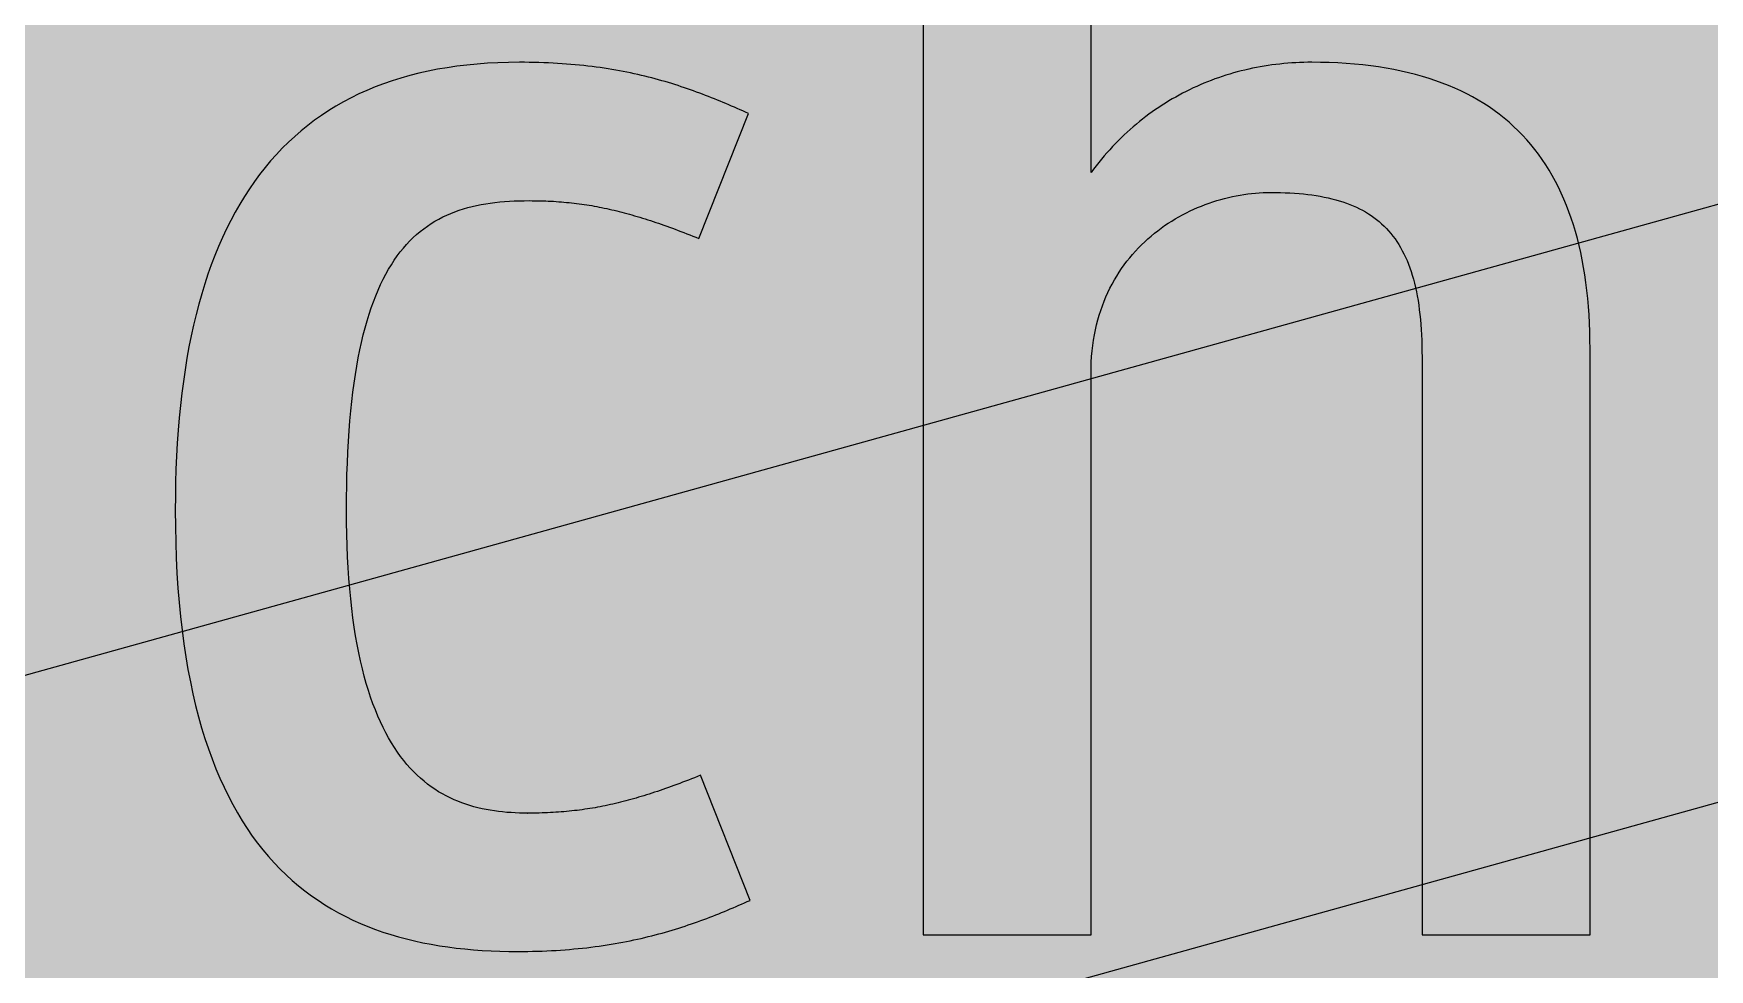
# Model space of a CAD drawing. Header units: millimetres. Extents: x 0 to 370, y 0 to 124.
# Drawn here: x 97.2 to 169, y 37.4 to 77.5 of the extents above; entities that cross this region are included whole.
import ezdxf

# ---------------------------------------------------------------- set-up
doc = ezdxf.new("R2010")
doc.units = ezdxf.units.MM

msp = doc.modelspace()

# ---------------------------------------------------------------- hatches: boundary and pattern name
for color, points in [(40, [(14.1633, 0.0536), (13.9878, 0.0533), (13.8125, 0.0559), (13.6373, 0.061), (13.462, 0.0686), (13.2893, 0.0787), (13.114, 0.0914), (12.9413, 0.1041), (12.7686, 0.1219), (12.5959, 0.1397), (12.4231, 0.16), (12.2504, 0.1829), (12.0777, 0.2057), (11.9075, 0.2337), (11.7373, 0.2616), (11.5672, 0.2921), (11.397, 0.3251), (11.2268, 0.3607), (11.0592, 0.3988), (10.8915, 0.4369), (10.7239, 0.4775), (10.5562, 0.5207), (10.3886, 0.5664), (10.2235, 0.6121), (10.0584, 0.6629), (9.8933, 0.7137), (9.7307, 0.7671), (9.5682, 0.8204), (9.4056, 0.8788), (9.2431, 0.9373), (9.083, 0.9982), (8.923, 1.0617), (8.763, 1.1252), (8.6055, 1.1938), (8.4455, 1.2624), (8.2906, 1.331), (8.1331, 1.4046), (7.9781, 1.4783), (7.8232, 1.5545), (7.6708, 1.6332), (7.5184, 1.7145), (7.366, 1.7958), (7.2161, 1.8796), (7.0663, 1.966), (6.919, 2.0523), (6.7716, 2.1438), (6.6243, 2.2352), (6.4795, 2.3266), (6.3348, 2.4232), (6.19, 2.5197), (6.0477, 2.6187), (5.908, 2.7178), (5.7683, 2.8194), (5.6286, 2.9235), (5.4915, 3.0302), (5.3543, 3.1369), (5.2197, 3.2461), (5.0851, 3.3579), (4.953, 3.4722), (4.8209, 3.5865), (4.6914, 3.7033), (4.5644, 3.8202), (4.4348, 3.9395), (4.3104, 4.0615), (4.1859, 4.1859), (4.0615, 4.3104), (3.9395, 4.4348), (3.8202, 4.5618), (3.7033, 4.6914), (3.5865, 4.8209), (3.4722, 4.953), (3.3579, 5.0851), (3.2487, 5.2197), (3.1369, 5.3543), (3.0302, 5.4915), (2.9235, 5.6286), (2.8194, 5.7683), (2.7178, 5.908), (2.6187, 6.0477), (2.5197, 6.19), (2.4232, 6.3348), (2.3266, 6.477), (2.2352, 6.6243), (2.1438, 6.7691), (2.0523, 6.919), (1.966, 7.0663), (1.8796, 7.2161), (1.7958, 7.366), (1.7145, 7.5184), (1.6332, 7.6708), (1.5545, 7.8232), (1.4783, 7.9781), (1.4046, 8.1331), (1.331, 8.2906), (1.2598, 8.4455), (1.1913, 8.603), (1.1252, 8.763), (1.0592, 8.923), (0.9982, 9.083), (0.9373, 9.2431), (0.8763, 9.4056), (0.8204, 9.5682), (0.7645, 9.7307), (0.7112, 9.8933), (0.6604, 10.0584), (0.6121, 10.2235), (0.5639, 10.3911), (0.5207, 10.5562), (0.4775, 10.7239), (0.4343, 10.8915), (0.3962, 11.0592), (0.3607, 11.2268), (0.3251, 11.397), (0.2921, 11.5672), (0.2616, 11.7373), (0.2311, 11.9075), (0.2057, 12.0802), (0.1803, 12.2504), (0.1575, 12.4231), (0.1372, 12.5959), (0.1194, 12.7686), (0.1041, 12.9413), (0.0889, 13.1166), (0.0787, 13.2893), (0.0686, 13.4645), (0.061, 13.6373), (0.0559, 13.8125), (0.0508, 13.9878), (0.0508, 14.163), (0.0522, 109.4147), (0.0508, 109.5883), (0.0559, 109.7636), (0.061, 109.9388), (0.0686, 110.1141), (0.0787, 110.2868), (0.0889, 110.4621), (0.1041, 110.6348), (0.1194, 110.8075), (0.1372, 110.9802), (0.1575, 111.1529), (0.1803, 111.3257), (0.2057, 111.4958), (0.2311, 111.6686), (0.2616, 111.8387), (0.2921, 112.0089), (0.3251, 112.1791), (0.3607, 112.3467), (0.3962, 112.5169), (0.4343, 112.6846), (0.4775, 112.8522), (0.5207, 113.0198), (0.5639, 113.1849), (0.6121, 113.3526), (0.6604, 113.5177), (0.7112, 113.6802), (0.7645, 113.8453), (0.8204, 114.0079), (0.8763, 114.1705), (0.9373, 114.333), (0.9982, 114.493), (1.0592, 114.6531), (1.1252, 114.8131), (1.1913, 114.9706), (1.2598, 115.128), (1.331, 115.2855), (1.4046, 115.443), (1.4783, 115.5979), (1.5545, 115.7503), (1.6332, 115.9053), (1.7145, 116.0577), (1.7958, 116.2101), (1.8796, 116.3599), (1.966, 116.5098), (2.0523, 116.6571), (2.1438, 116.8044), (2.2352, 116.9518), (2.3266, 117.0965), (2.4232, 117.2413), (2.5197, 117.3836), (2.6187, 117.5258), (2.7178, 117.668), (2.8194, 117.8077), (2.9235, 117.9474), (3.0302, 118.0846), (3.1369, 118.2192), (3.2487, 118.3564), (3.3579, 118.4885), (3.4722, 118.6231), (3.5865, 118.7526), (3.7033, 118.8822), (3.8202, 119.0117), (3.9395, 119.1387), (4.0615, 119.2657), (4.1859, 119.3902), (4.3104, 119.5146), (4.4348, 119.634), (4.5644, 119.7559), (4.6914, 119.8728), (4.8209, 119.9896), (4.953, 120.1039), (5.0851, 120.2157), (5.2197, 120.3274), (5.3543, 120.4366), (5.4915, 120.5459), (5.6286, 120.65), (5.7683, 120.7541), (5.908, 120.8583), (6.0477, 120.9573), (6.19, 121.0564), (6.3348, 121.1529), (6.4795, 121.2494), (6.6243, 121.3409), (6.7716, 121.4323), (6.919, 121.5212), (7.0663, 121.6101), (7.2161, 121.6965), (7.366, 121.7803), (7.5184, 121.8616), (7.6708, 121.9429), (7.8232, 122.0191), (7.9781, 122.0978), (8.1331, 122.1715), (8.2906, 122.2451), (8.4455, 122.3137), (8.6055, 122.3823), (8.763, 122.4509), (8.923, 122.5144), (9.083, 122.5779), (9.2431, 122.6388), (9.4056, 122.6972), (9.5682, 122.7557), (9.7307, 122.809), (9.8933, 122.8623), (10.0584, 122.9157), (10.2235, 122.9639), (10.3886, 123.0097), (10.5562, 123.0554), (10.7239, 123.0986), (10.8915, 123.1392), (11.0592, 123.1798), (11.2268, 123.2154), (11.397, 123.251), (11.5672, 123.284), (11.7373, 123.3145), (11.9075, 123.3424), (12.0777, 123.3703), (12.2504, 123.3932), (12.4231, 123.4161), (12.5959, 123.4364), (12.7686, 123.4567), (12.9413, 123.4719), (13.114, 123.4846), (13.2893, 123.4973), (13.462, 123.5075), (13.6373, 123.5151), (13.8125, 123.5202), (13.9878, 123.5227), (14.163, 123.5253), (356.3578, 123.5258), (356.5322, 123.5227), (356.7074, 123.5202), (356.8827, 123.5151), (357.0554, 123.5075), (357.2307, 123.4973), (357.4034, 123.4846), (357.5787, 123.4719), (357.7514, 123.4567), (357.9241, 123.4364), (358.0968, 123.4161), (358.2695, 123.3932), (358.4397, 123.3703), (358.6124, 123.3424), (358.7826, 123.3145), (358.9528, 123.284), (359.123, 123.251), (359.2932, 123.2154), (359.4608, 123.1798), (359.6284, 123.1392), (359.7961, 123.0986), (359.9637, 123.0554), (360.1288, 123.0097), (360.2965, 122.9639), (360.4616, 122.9157), (360.6267, 122.8623), (360.7892, 122.809), (360.9518, 122.7557), (361.1143, 122.6972), (361.2769, 122.6388), (361.4369, 122.5779), (361.5969, 122.5144), (361.757, 122.4509), (361.917, 122.3823), (362.0745, 122.3137), (362.2294, 122.2451), (362.3869, 122.1715), (362.5418, 122.0978), (362.6968, 122.0191), (362.8492, 121.9429), (363.0016, 121.8616), (363.154, 121.7803), (363.3038, 121.6965), (363.4537, 121.6101), (363.601, 121.5212), (363.7509, 121.4323), (363.8956, 121.3409), (364.043, 121.2494), (364.1852, 121.1529), (364.33, 121.0564), (364.4722, 120.9573), (364.6119, 120.8583), (364.7516, 120.7541), (364.8913, 120.65), (365.0285, 120.5459), (365.1656, 120.4366), (365.3003, 120.3274), (365.4349, 120.2157), (365.567, 120.1039), (365.699, 119.9896), (365.8286, 119.8728), (365.9581, 119.7559), (366.0851, 119.634), (366.2096, 119.5146), (366.334, 119.3902), (366.4585, 119.2657), (366.5804, 119.1387), (366.6998, 119.0117), (366.8166, 118.8822), (366.9335, 118.7526), (367.0478, 118.6231), (367.1621, 118.4885), (367.2738, 118.3564), (367.3831, 118.2192), (367.4897, 118.0846), (367.5964, 117.9474), (367.7006, 117.8077), (367.8022, 117.668), (367.9012, 117.5258), (368.0003, 117.3836), (368.0968, 117.2413), (368.1933, 117.0965), (368.2848, 116.9518), (368.3762, 116.8044), (368.4676, 116.6571), (368.554, 116.5098), (368.6404, 116.3599), (368.7242, 116.2101), (368.8055, 116.0577), (368.8867, 115.9053), (368.9655, 115.7503), (369.0417, 115.5979), (369.1153, 115.443), (369.189, 115.2855), (369.2576, 115.128), (369.3262, 114.9706), (369.3947, 114.8131), (369.4582, 114.6531), (369.5217, 114.493), (369.5827, 114.333), (369.6411, 114.1705), (369.6995, 114.0079), (369.7529, 113.8453), (369.8062, 113.6802), (369.857, 113.5177), (369.9078, 113.3526), (369.9535, 113.1849), (369.9993, 113.0198), (370.0424, 112.8522), (370.0831, 112.6846), (370.1212, 112.5169), (370.1593, 112.3467), (370.1948, 112.1791), (370.2279, 112.0089), (370.2583, 111.8387), (370.2863, 111.6686), (370.3142, 111.4958), (370.3371, 111.3257), (370.3599, 111.1529), (370.3803, 110.9802), (370.398, 110.8075), (370.4158, 110.6348), (370.4285, 110.4621), (370.4412, 110.2868), (370.4514, 110.1141), (370.459, 109.9388), (370.4641, 109.7636), (370.4666, 109.5883), (370.4666, 109.413), (370.4689, 14.1647), (370.4666, 13.9878), (370.4641, 13.8125), (370.459, 13.6373), (370.4514, 13.4645), (370.4412, 13.2893), (370.4285, 13.1166), (370.4158, 12.9413), (370.398, 12.7686), (370.3803, 12.5959), (370.3599, 12.4231), (370.3371, 12.2504), (370.3142, 12.0802), (370.2863, 11.9075), (370.2583, 11.7373), (370.2279, 11.5672), (370.1948, 11.397), (370.1593, 11.2268), (370.1212, 11.0592), (370.0831, 10.8915), (370.0424, 10.7239), (369.9993, 10.5562), (369.9535, 10.3911), (369.9078, 10.2235), (369.857, 10.0584), (369.8062, 9.8933), (369.7529, 9.7307), (369.6995, 9.5682), (369.6411, 9.4056), (369.5827, 9.2431), (369.5217, 9.083), (369.4582, 8.923), (369.3947, 8.763), (369.3262, 8.603), (369.2576, 8.4455), (369.189, 8.2906), (369.1153, 8.1331), (369.0417, 7.9781), (368.9655, 7.8232), (368.8867, 7.6708), (368.8055, 7.5184), (368.7242, 7.366), (368.6404, 7.2161), (368.554, 7.0663), (368.4676, 6.919), (368.3762, 6.7691), (368.2848, 6.6243), (368.1933, 6.477), (368.0968, 6.3348), (368.0003, 6.19), (367.9012, 6.0477), (367.8022, 5.908), (367.7006, 5.7683), (367.5964, 5.6286), (367.4897, 5.4915), (367.3831, 5.3543), (367.2738, 5.2197), (367.1621, 5.0851), (367.0478, 4.953), (366.9335, 4.8209), (366.8166, 4.6914), (366.6998, 4.5618), (366.5804, 4.4348), (366.4585, 4.3104), (366.334, 4.1859), (366.2096, 4.0615), (366.0851, 3.9395), (365.9581, 3.8202), (365.8286, 3.7033), (365.699, 3.5865), (365.567, 3.4722), (365.4349, 3.3579), (365.3003, 3.2461), (365.1656, 3.1369), (365.0285, 3.0302), (364.8913, 2.9235), (364.7516, 2.8194), (364.6119, 2.7178), (364.4722, 2.6187), (364.33, 2.5197), (364.1852, 2.4232), (364.043, 2.3266), (363.8956, 2.2352), (363.7509, 2.1438), (363.601, 2.0523), (363.4537, 1.966), (363.3038, 1.8796), (363.154, 1.7958), (363.0016, 1.7145), (362.8492, 1.6332), (362.6968, 1.5545), (362.5418, 1.4783), (362.3869, 1.4046), (362.2294, 1.331), (362.0745, 1.2624), (361.917, 1.1938), (361.757, 1.1252), (361.5969, 1.0617), (361.4369, 0.9982), (361.2769, 0.9373), (361.1143, 0.8788), (360.9518, 0.8204), (360.7892, 0.7671), (360.6267, 0.7137), (360.4616, 0.6629), (360.2965, 0.6121), (360.1288, 0.5664), (359.9637, 0.5207), (359.7961, 0.4775), (359.6284, 0.4369), (359.4608, 0.3988), (359.2932, 0.3607), (359.123, 0.3251), (358.9528, 0.2921), (358.7826, 0.2616), (358.6124, 0.2337), (358.4397, 0.2057), (358.2695, 0.1829), (358.0968, 0.16), (357.9241, 0.1397), (357.7514, 0.1219), (357.5787, 0.1041), (357.4034, 0.0914), (357.2307, 0.0787), (357.0554, 0.0686), (356.8827, 0.061), (356.7074, 0.0559), (356.5322, 0.0533), (356.3569, 0.0533)]), (22, [(8.8717, 25.5086), (329.3251, 114.7064), (356.3578, 114.7064), (356.4941, 114.7039), (356.6287, 114.6988), (356.7633, 114.6886), (356.8979, 114.6785), (357.03, 114.6632), (357.1621, 114.6429), (357.2942, 114.6226), (357.4237, 114.5972), (357.5507, 114.5692), (357.6803, 114.5388), (357.8047, 114.5032), (357.9292, 114.4676), (358.0536, 114.427), (358.1756, 114.3838), (358.2975, 114.3381), (358.4169, 114.2898), (358.5337, 114.2365), (358.6505, 114.1832), (358.7648, 114.1247), (358.8791, 114.0663), (358.9909, 114.0028), (359.1001, 113.9393), (359.2093, 113.8707), (359.316, 113.8022), (359.4202, 113.7285), (359.5218, 113.6523), (359.6234, 113.5761), (359.7224, 113.4974), (359.8189, 113.4135), (359.9155, 113.3297), (360.0069, 113.2434), (360.0983, 113.1545), (360.1872, 113.063), (360.2736, 112.9716), (360.3574, 112.8751), (360.4412, 112.7785), (360.52, 112.6795), (360.5962, 112.5779), (360.6724, 112.4763), (360.7435, 112.3721), (360.8146, 112.2655), (360.8832, 112.1562), (360.9467, 112.047), (361.0102, 111.9353), (361.0686, 111.821), (361.127, 111.7067), (361.1804, 111.5898), (361.2312, 111.473), (361.282, 111.3536), (361.3277, 111.2317), (361.3709, 111.1098), (361.4115, 110.9878), (361.4471, 110.8608), (361.4826, 110.7364), (361.5131, 110.6094), (361.5411, 110.4798), (361.5665, 110.3503), (361.5868, 110.2182), (361.6046, 110.0861), (361.6198, 109.9541), (361.6325, 109.8194), (361.6401, 109.6848), (361.6452, 109.5502), (361.6477, 109.413), (361.6494, 98.0705), (41.1977, 8.8731), (14.1633, 8.8731), (14.0259, 8.8748), (13.8887, 8.8798), (13.7541, 8.8875), (13.622, 8.9002), (13.4874, 8.9154), (13.3553, 8.9332), (13.2258, 8.9535), (13.0962, 8.9789), (12.9667, 9.0068), (12.8397, 9.0373), (12.7127, 9.0729), (12.5882, 9.1084), (12.4663, 9.1491), (12.3419, 9.1923), (12.2225, 9.238), (12.1031, 9.2888), (11.9837, 9.3396), (11.8694, 9.3929), (11.7526, 9.4513), (11.6408, 9.5098), (11.5291, 9.5733), (11.4198, 9.6368), (11.3106, 9.7053), (11.2039, 9.7765), (11.0998, 9.8476), (10.9957, 9.9238), (10.8966, 10), (10.7975, 10.0787), (10.6985, 10.1625), (10.6045, 10.2464), (10.5105, 10.3327), (10.4216, 10.4216), (10.3327, 10.5131), (10.2464, 10.6045), (10.16, 10.701), (10.0787, 10.7975), (10, 10.8966), (9.9212, 10.9982), (9.8476, 11.0998), (9.7739, 11.2039), (9.7053, 11.3106), (9.6368, 11.4198), (9.5707, 11.5291), (9.5098, 11.6408), (9.4488, 11.7551), (9.3929, 11.8694), (9.337, 11.9863), (9.2862, 12.1031), (9.238, 12.2225), (9.1923, 12.3444), (9.1491, 12.4663), (9.1084, 12.5908), (9.0703, 12.7152), (9.0373, 12.8397), (9.0068, 12.9692), (8.9789, 13.0962), (8.9535, 13.2258), (8.9306, 13.3579), (8.9129, 13.4899), (8.8976, 13.622), (8.8849, 13.7566), (8.8773, 13.8913), (8.8722, 14.0259), (8.8697, 14.163)]), (59, [(142.5042, 38.8592), (142.5042, 62.9169), (142.5067, 63.1647), (142.5143, 63.4086), (142.5296, 63.6499), (142.5524, 63.8861), (142.5804, 64.1198), (142.6134, 64.3458), (142.6515, 64.5693), (142.6947, 64.7878), (142.7429, 65.0037), (142.7988, 65.2145), (142.8572, 65.4202), (142.9233, 65.6234), (142.9918, 65.8216), (143.0655, 66.0146), (143.1442, 66.2051), (143.2281, 66.3905), (143.317, 66.5734), (143.4084, 66.7487), (143.5049, 66.9239), (143.604, 67.0916), (143.7081, 67.2567), (143.8173, 67.4192), (143.9291, 67.5742), (144.0434, 67.7291), (144.1628, 67.8764), (144.2847, 68.0212), (144.4092, 68.1634), (144.5362, 68.3006), (144.6682, 68.4327), (144.8029, 68.5622), (144.94, 68.6867), (145.0772, 68.8086), (145.2194, 68.9254), (145.3642, 69.0372), (145.5115, 69.1464), (145.6588, 69.2531), (145.8087, 69.3547), (145.9611, 69.4512), (146.116, 69.5452), (146.271, 69.6341), (146.4285, 69.7205), (146.5885, 69.8043), (146.7485, 69.883), (146.9085, 69.9567), (147.0711, 70.0278), (147.2336, 70.0938), (147.3987, 70.1573), (147.5638, 70.2183), (147.7289, 70.2742), (147.894, 70.3275), (148.0591, 70.3758), (148.2268, 70.419), (148.3919, 70.4621), (148.5595, 70.4977), (148.7246, 70.5333), (148.8897, 70.5637), (149.0574, 70.5891), (149.2225, 70.612), (149.385, 70.6323), (149.5501, 70.6476), (149.7127, 70.6603), (149.8727, 70.6704), (150.0353, 70.6755), (150.1927, 70.6755), (150.4061, 70.6755), (150.6169, 70.6704), (150.8201, 70.6653), (151.0233, 70.6552), (151.2189, 70.6425), (151.4145, 70.6298), (151.6024, 70.612), (151.7904, 70.5917), (151.9707, 70.5663), (152.1511, 70.5409), (152.3238, 70.5104), (152.4965, 70.4799), (152.6642, 70.4444), (152.8267, 70.4063), (152.9867, 70.3631), (153.1417, 70.3174), (153.2941, 70.2691), (153.4439, 70.2183), (153.5887, 70.165), (153.731, 70.1065), (153.8707, 70.0456), (154.0053, 69.9795), (154.1348, 69.911), (154.2618, 69.8398), (154.3863, 69.7636), (154.5082, 69.6849), (154.625, 69.6036), (154.7393, 69.5173), (154.8486, 69.4258), (154.9552, 69.3318), (155.0594, 69.2353), (155.1584, 69.1337), (155.255, 69.027), (155.3489, 68.9178), (155.4378, 68.8061), (155.5267, 68.6892), (155.608, 68.5673), (155.6893, 68.4428), (155.7655, 68.3133), (155.8392, 68.1787), (155.9103, 68.0415), (155.9789, 67.8993), (156.0424, 67.752), (156.1033, 67.6021), (156.1592, 67.4472), (156.2151, 67.2871), (156.2659, 67.1246), (156.3141, 66.9569), (156.3599, 66.7842), (156.403, 66.6064), (156.4411, 66.4235), (156.4792, 66.2381), (156.5123, 66.0451), (156.5427, 65.8495), (156.5681, 65.6488), (156.5935, 65.4431), (156.6139, 65.2323), (156.6342, 65.0189), (156.6494, 64.7979), (156.6621, 64.5719), (156.6723, 64.3433), (156.6799, 64.1071), (156.6824, 63.8658), (156.685, 63.6219), (156.6855, 38.8592), (163.8819, 38.8592), (163.8819, 63.9752), (163.8783, 64.3484), (163.8706, 64.7167), (163.8554, 65.0799), (163.8376, 65.438), (163.8122, 65.7885), (163.7817, 66.1365), (163.7462, 66.4769), (163.703, 66.8096), (163.6573, 67.1398), (163.6039, 67.4649), (163.5455, 67.7824), (163.482, 68.0949), (163.4109, 68.3997), (163.3372, 68.7019), (163.256, 68.9966), (163.1696, 69.2861), (163.0756, 69.5681), (162.9766, 69.8475), (162.8724, 70.1192), (162.7632, 70.3859), (162.6489, 70.645), (162.527, 70.9016), (162.4, 71.1505), (162.2654, 71.3943), (162.1282, 71.6305), (161.9809, 71.8617), (161.831, 72.0877), (161.6735, 72.3087), (161.511, 72.5221), (161.3433, 72.7304), (161.1681, 72.9336), (160.9877, 73.1291), (160.8023, 73.3196), (160.6093, 73.5051), (160.4112, 73.6829), (160.2054, 73.8556), (159.9946, 74.0232), (159.7787, 74.1832), (159.5552, 74.3382), (159.3266, 74.488), (159.0929, 74.6303), (158.8516, 74.7674), (158.6027, 74.8995), (158.3487, 75.024), (158.0896, 75.1434), (157.8229, 75.2551), (157.5511, 75.3618), (157.2743, 75.4634), (156.9898, 75.5599), (156.6977, 75.6488), (156.4005, 75.7301), (156.0982, 75.8063), (155.7884, 75.8774), (155.4709, 75.9435), (155.1483, 76.0019), (154.8206, 76.0527), (154.4853, 76.0984), (154.1424, 76.139), (153.7945, 76.1746), (153.4414, 76.2025), (153.0782, 76.2229), (152.7124, 76.2381), (152.339, 76.2483), (151.958, 76.2508), (151.7853, 76.2508), (151.6151, 76.2457), (151.4424, 76.2406), (151.2722, 76.233), (151.1021, 76.2229), (150.9319, 76.2102), (150.7617, 76.1949), (150.5941, 76.1771), (150.4239, 76.1594), (150.2562, 76.1365), (150.0886, 76.1136), (149.921, 76.0857), (149.7559, 76.0578), (149.5908, 76.0273), (149.4257, 75.9943), (149.2606, 75.9587), (149.0955, 75.9206), (148.9329, 75.88), (148.7703, 75.8393), (148.6078, 75.7936), (148.4478, 75.7479), (148.2852, 75.6971), (148.1277, 75.6463), (147.9677, 75.5929), (147.8102, 75.5371), (147.6527, 75.4786), (147.4953, 75.4177), (147.3403, 75.3542), (147.1854, 75.2881), (147.033, 75.2196), (146.8806, 75.151), (146.7282, 75.0773), (146.5758, 75.0037), (146.4259, 74.9275), (146.2786, 74.8462), (146.1313, 74.7649), (145.984, 74.6811), (145.8392, 74.5947), (145.6944, 74.5058), (145.5496, 74.4144), (145.4074, 74.3204), (145.2677, 74.2264), (145.128, 74.1274), (144.9883, 74.0283), (144.8511, 73.9242), (144.7165, 73.82), (144.5793, 73.7108), (144.4473, 73.6016), (144.3152, 73.4898), (144.1831, 73.3755), (144.0536, 73.2587), (143.9266, 73.1393), (143.7996, 73.0174), (143.6726, 72.8929), (143.5506, 72.7685), (143.4262, 72.6389), (143.3068, 72.5068), (143.1874, 72.3748), (143.068, 72.2376), (142.9537, 72.1004), (142.8369, 71.9607), (142.7251, 71.816), (142.6134, 71.6712), (142.5042, 71.5239), (142.5042, 88.2467), (135.3083, 88.2467), (135.3083, 38.8592)]), (59, [(118.3735, 44.0789), (118.1938, 44.0792), (118.016, 44.0817), (117.8357, 44.0893), (117.6579, 44.0995), (117.4801, 44.1122), (117.2997, 44.13), (117.1219, 44.1477), (116.9441, 44.1731), (116.7689, 44.2011), (116.5911, 44.2316), (116.4158, 44.2671), (116.2406, 44.3078), (116.0678, 44.3535), (115.8951, 44.4043), (115.7224, 44.4576), (115.5522, 44.5186), (115.3846, 44.5846), (115.2169, 44.6557), (115.0493, 44.7319), (114.8842, 44.8158), (114.7216, 44.9047), (114.5591, 44.9986), (114.4016, 45.1002), (114.2441, 45.2095), (114.0866, 45.3238), (113.9342, 45.4457), (113.7844, 45.5752), (113.6345, 45.7124), (113.4872, 45.8572), (113.345, 46.007), (113.2027, 46.167), (113.063, 46.3347), (112.9284, 46.5125), (112.7963, 46.6954), (112.6642, 46.8884), (112.5372, 47.0916), (112.4153, 47.3024), (112.2934, 47.5234), (112.1766, 47.752), (112.0623, 47.9908), (111.953, 48.2397), (111.8464, 48.4988), (111.7448, 48.768), (111.6457, 49.0474), (111.5492, 49.337), (111.4603, 49.6367), (111.3714, 49.9466), (111.2901, 50.2691), (111.2114, 50.6019), (111.1377, 50.9473), (111.0666, 51.3029), (111.0031, 51.6712), (110.9421, 52.0497), (110.8862, 52.4408), (110.8354, 52.8447), (110.7897, 53.2613), (110.7491, 53.6905), (110.7135, 54.1325), (110.683, 54.5871), (110.6576, 55.0545), (110.6373, 55.5346), (110.6246, 56.0299), (110.6145, 56.5379), (110.6119, 57.0611), (110.6145, 57.5869), (110.6221, 58.0974), (110.6322, 58.5953), (110.65, 59.0804), (110.6703, 59.5528), (110.6957, 60.0126), (110.7237, 60.4571), (110.7592, 60.8914), (110.7973, 61.3131), (110.838, 61.722), (110.8862, 62.1182), (110.937, 62.5018), (110.9904, 62.8752), (111.0513, 63.2358), (111.1148, 63.5864), (111.1809, 63.9242), (111.252, 64.2518), (111.3282, 64.5693), (111.4069, 64.8741), (111.4908, 65.1688), (111.5771, 65.4558), (111.6686, 65.7301), (111.7651, 65.9943), (111.8616, 66.2483), (111.9657, 66.4947), (112.0699, 66.7283), (112.1816, 66.9544), (112.2934, 67.1728), (112.4102, 67.3811), (112.5322, 67.5792), (112.6541, 67.7697), (112.7811, 67.9526), (112.9132, 68.1253), (113.0478, 68.2904), (113.1849, 68.4479), (113.3246, 68.5978), (113.4694, 68.74), (113.6167, 68.8746), (113.7666, 69.0016), (113.919, 69.121), (114.0765, 69.2353), (114.2365, 69.342), (114.3991, 69.4411), (114.5642, 69.535), (114.7318, 69.6239), (114.9045, 69.7052), (115.0798, 69.7789), (115.255, 69.85), (115.4354, 69.9135), (115.6183, 69.9719), (115.8037, 70.0253), (115.9916, 70.0735), (116.1821, 70.1167), (116.3752, 70.1548), (116.5733, 70.1904), (116.7714, 70.2208), (116.9721, 70.2462), (117.1753, 70.2666), (117.381, 70.2843), (117.5893, 70.2996), (117.8001, 70.3097), (118.0109, 70.3174), (118.2268, 70.3224), (118.4427, 70.325), (118.5621, 70.3224), (118.679, 70.3224), (118.7958, 70.3199), (118.9126, 70.3174), (119.0295, 70.3148), (119.1438, 70.3097), (119.2555, 70.3072), (119.3698, 70.2996), (119.4816, 70.2945), (119.5934, 70.2869), (119.7051, 70.2793), (119.8169, 70.2716), (119.9261, 70.2615), (120.0353, 70.2513), (120.1445, 70.2412), (120.2538, 70.2285), (120.363, 70.2158), (120.4697, 70.2031), (120.5789, 70.1904), (120.6856, 70.1751), (120.7948, 70.1599), (120.9015, 70.1421), (121.0081, 70.1269), (121.1148, 70.1091), (121.2215, 70.0888), (121.3282, 70.071), (121.4349, 70.0507), (121.5415, 70.0278), (121.6508, 70.0075), (121.7574, 69.9846), (121.8641, 69.9592), (121.9708, 69.9364), (122.0775, 69.911), (122.1867, 69.8856), (122.2959, 69.8576), (122.4026, 69.8297), (122.5118, 69.8017), (122.621, 69.7713), (122.7303, 69.7433), (122.8395, 69.7103), (122.9512, 69.6798), (123.063, 69.6468), (123.1748, 69.6138), (123.2865, 69.5782), (123.3983, 69.5427), (123.5126, 69.5071), (123.6269, 69.469), (123.7412, 69.4309), (123.858, 69.3928), (123.9749, 69.3522), (124.0917, 69.3115), (124.2085, 69.2709), (124.3279, 69.2277), (124.4498, 69.1845), (124.5692, 69.1413), (124.6911, 69.0956), (124.8156, 69.0499), (124.9401, 69.0016), (125.0645, 68.9559), (125.1915, 68.9051), (125.3185, 68.8569), (125.4481, 68.8061), (125.5776, 68.7553), (125.7097, 68.7019), (127.8283, 74.065), (127.7087, 74.1172), (127.5893, 74.1705), (127.4699, 74.2213), (127.348, 74.2747), (127.2286, 74.3255), (127.1067, 74.3788), (126.9873, 74.4296), (126.8654, 74.483), (126.7435, 74.5338), (126.619, 74.5846), (126.4971, 74.6354), (126.3726, 74.6836), (126.2482, 74.7344), (126.1212, 74.7852), (125.9942, 74.8335), (125.8672, 74.8817), (125.7402, 74.93), (125.6106, 74.9783), (125.4811, 75.024), (125.3515, 75.0722), (125.2195, 75.118), (125.0848, 75.1637), (124.9528, 75.2069), (124.8181, 75.2526), (124.681, 75.2958), (124.5438, 75.3389), (124.4041, 75.3796), (124.2644, 75.4228), (124.1222, 75.4634), (123.9799, 75.504), (123.8352, 75.5421), (123.6904, 75.5802), (123.5431, 75.6183), (123.3957, 75.6539), (123.2433, 75.692), (123.0935, 75.725), (122.9385, 75.7606), (122.7836, 75.7936), (122.6261, 75.8241), (122.4686, 75.8571), (122.3086, 75.8876), (122.1461, 75.9155), (121.981, 75.9435), (121.8159, 75.9714), (121.6457, 75.9968), (121.4755, 76.0222), (121.3028, 76.0451), (121.1301, 76.0679), (120.9523, 76.0882), (120.7745, 76.1086), (120.5941, 76.1289), (120.4087, 76.1467), (120.2233, 76.1619), (120.0353, 76.1771), (119.8474, 76.1898), (119.6543, 76.2025), (119.4587, 76.2152), (119.2606, 76.2229), (119.06, 76.233), (118.8568, 76.2381), (118.651, 76.2432), (118.4427, 76.2483), (118.2319, 76.2508), (118.0186, 76.2508), (117.5537, 76.2457), (117.0965, 76.233), (116.6444, 76.2076), (116.2025, 76.1746), (115.7681, 76.134), (115.3414, 76.0806), (114.9223, 76.0197), (114.5083, 75.9511), (114.1044, 75.8698), (113.7082, 75.7809), (113.3196, 75.6818), (112.9386, 75.5752), (112.5652, 75.4558), (112.1994, 75.3288), (111.8413, 75.1942), (111.4882, 75.0494), (111.1453, 74.8944), (110.81, 74.7293), (110.4824, 74.5541), (110.1598, 74.3712), (109.8474, 74.1807), (109.54, 73.9775), (109.2429, 73.7667), (108.9508, 73.5457), (108.6688, 73.3171), (108.392, 73.0758), (108.1227, 72.8269), (107.8611, 72.5703), (107.6071, 72.3036), (107.3607, 72.0268), (107.122, 71.7398), (106.8908, 71.4451), (106.6648, 71.1403), (106.4489, 70.8254), (106.238, 70.5028), (106.0348, 70.17), (105.8418, 69.8271), (105.6513, 69.4741), (105.471, 69.1134), (105.2982, 68.7451), (105.1331, 68.3641), (104.9731, 67.9755), (104.8207, 67.5767), (104.6759, 67.1703), (104.5388, 66.7537), (104.4092, 66.327), (104.2848, 65.8901), (104.1705, 65.4456), (104.0613, 64.991), (103.9597, 64.5287), (103.8631, 64.0563), (103.7768, 63.5737), (103.6955, 63.0809), (103.6218, 62.5805), (103.5558, 62.07), (103.4974, 61.5518), (103.444, 61.0235), (103.3983, 60.485), (103.3602, 59.9364), (103.3297, 59.3801), (103.3069, 58.8137), (103.2891, 58.2397), (103.2789, 57.6529), (103.2739, 57.0611), (103.2789, 56.3601), (103.2942, 55.6768), (103.317, 55.0113), (103.3475, 54.3585), (103.3907, 53.7235), (103.439, 53.1063), (103.4999, 52.5018), (103.566, 51.9125), (103.6422, 51.3385), (103.726, 50.7797), (103.82, 50.2361), (103.9216, 49.7078), (104.0308, 49.1947), (104.1476, 48.6943), (104.2746, 48.2067), (104.4067, 47.7368), (104.5464, 47.277), (104.6963, 46.8325), (104.8512, 46.4007), (105.0163, 45.9842), (105.1865, 45.5803), (105.3643, 45.1866), (105.5497, 44.8081), (105.7402, 44.4424), (105.9409, 44.0893), (106.1466, 43.7464), (106.3574, 43.4162), (106.5759, 43.0987), (106.8019, 42.7939), (107.0331, 42.4993), (107.2718, 42.2148), (107.5157, 41.943), (107.7671, 41.6839), (108.0237, 41.4325), (108.2853, 41.1937), (108.552, 40.9651), (108.8263, 40.7467), (109.1057, 40.5409), (109.3902, 40.3428), (109.6797, 40.1549), (109.9744, 39.9745), (110.2741, 39.8069), (110.5789, 39.6469), (110.8888, 39.497), (111.2037, 39.3548), (111.5212, 39.2227), (111.8464, 39.0982), (112.174, 38.9839), (112.5068, 38.8772), (112.8446, 38.7782), (113.1849, 38.6867), (113.5304, 38.6029), (113.8784, 38.5267), (114.2314, 38.4607), (114.5896, 38.3997), (114.9477, 38.3464), (115.3135, 38.2981), (115.6792, 38.26), (116.0501, 38.2245), (116.4234, 38.1991), (116.8019, 38.1787), (117.1804, 38.1635), (117.5639, 38.1559), (117.95, 38.1533), (118.1633, 38.1533), (118.3742, 38.1559), (118.5824, 38.1584), (118.7882, 38.1635), (118.9914, 38.1711), (119.1946, 38.1787), (119.3927, 38.1889), (119.5883, 38.1991), (119.7839, 38.2118), (119.9744, 38.227), (120.1649, 38.2422), (120.3528, 38.2575), (120.5382, 38.2753), (120.7211, 38.293), (120.9015, 38.3134), (121.0818, 38.3362), (121.2571, 38.3591), (121.4323, 38.3819), (121.605, 38.4073), (121.7778, 38.4327), (121.9454, 38.4581), (122.113, 38.4886), (122.2781, 38.5166), (122.4432, 38.547), (122.6033, 38.5775), (122.7658, 38.6105), (122.9233, 38.6436), (123.0808, 38.6766), (123.2357, 38.7121), (123.3881, 38.7477), (123.5405, 38.7858), (123.6904, 38.8214), (123.8402, 38.862), (123.9876, 38.9001), (124.1323, 38.9407), (124.2771, 38.9814), (124.4219, 39.022), (124.5616, 39.0652), (124.7038, 39.1084), (124.8435, 39.1516), (124.9807, 39.1947), (125.1179, 39.2405), (125.2525, 39.2862), (125.3871, 39.3319), (125.5217, 39.3776), (125.6538, 39.4259), (125.7859, 39.4741), (125.9154, 39.5224), (126.045, 39.5707), (126.1745, 39.6189), (126.3015, 39.6697), (126.4285, 39.718), (126.5555, 39.7688), (126.68, 39.8196), (126.8044, 39.8704), (126.9289, 39.9212), (127.0508, 39.972), (127.1753, 40.0253), (127.2972, 40.0761), (127.4166, 40.1295), (127.5385, 40.1803), (127.6579, 40.2336), (127.7772, 40.2869), (127.8966, 40.3403), (125.7819, 45.7024), (125.6487, 45.6489), (125.5192, 45.5981), (125.3896, 45.5473), (125.2626, 45.4965), (125.1356, 45.4482), (125.0086, 45.4), (124.8842, 45.3542), (124.7623, 45.3085), (124.6403, 45.2628), (124.5184, 45.2171), (124.399, 45.1739), (124.2797, 45.1333), (124.1603, 45.0901), (124.0434, 45.0494), (123.9266, 45.0113), (123.8098, 44.9707), (123.6929, 44.9326), (123.5786, 44.897), (123.4643, 44.8589), (123.3526, 44.8234), (123.2383, 44.7904), (123.1265, 44.7573), (123.0147, 44.7243), (122.903, 44.6913), (122.7912, 44.6608), (122.682, 44.6303), (122.5702, 44.5999), (122.461, 44.5719), (122.3518, 44.544), (122.2426, 44.5186), (122.1334, 44.4906), (122.0241, 44.4652), (121.9149, 44.4424), (121.8057, 44.417), (121.6965, 44.3941), (121.5873, 44.3738), (121.478, 44.3535), (121.3688, 44.3332), (121.2596, 44.3128), (121.1504, 44.2925), (121.0412, 44.2747), (120.9319, 44.2595), (120.8202, 44.2417), (120.711, 44.2265), (120.5992, 44.2112), (120.4874, 44.1985), (120.3757, 44.1858), (120.2639, 44.1731), (120.1522, 44.1604), (120.0379, 44.1503), (119.9236, 44.1401), (119.8093, 44.13), (119.695, 44.1223), (119.5781, 44.1147), (119.4613, 44.1071), (119.3444, 44.102), (119.2276, 44.0944), (119.1082, 44.0919), (118.9863, 44.0868), (118.8669, 44.0842), (118.745, 44.0817), (118.6205, 44.0792), (118.4986, 44.0792), (118.3716, 44.0766)])]:
    msp.add_hatch(color=color).paths.add_polyline_path(points)

# ---------------------------------------------------------------- linework, layer by layer
at = {"color": 22}
for points in [[(8.8717, 25.5086), (329.3251, 114.7064)], [(361.6494, 98.0705), (41.1977, 8.8731)]]:
    msp.add_lwpolyline(points, dxfattribs=at)
at = {"color": 59}
for points in [[(135.3083, 88.2467), (135.3083, 38.8592), (142.5042, 38.8592)], [(142.5042, 38.8592), (142.5042, 62.9169), (142.5067, 63.1647), (142.5143, 63.4086), (142.5296, 63.6499), (142.5524, 63.8861), (142.5804, 64.1198), (142.6134, 64.3458), (142.6515, 64.5693), (142.6947, 64.7878), (142.7429, 65.0037), (142.7988, 65.2145), (142.8572, 65.4202), (142.9233, 65.6234), (142.9918, 65.8216), (143.0655, 66.0146), (143.1442, 66.2051), (143.2281, 66.3905), (143.317, 66.5734), (143.4084, 66.7487), (143.5049, 66.9239), (143.604, 67.0916), (143.7081, 67.2567), (143.8173, 67.4192), (143.9291, 67.5742), (144.0434, 67.7291), (144.1628, 67.8764), (144.2847, 68.0212), (144.4092, 68.1634), (144.5362, 68.3006), (144.6682, 68.4327), (144.8029, 68.5622), (144.94, 68.6867), (145.0772, 68.8086), (145.2194, 68.9254), (145.3642, 69.0372), (145.5115, 69.1464), (145.6588, 69.2531), (145.8087, 69.3547), (145.9611, 69.4512), (146.116, 69.5452), (146.271, 69.6341), (146.4285, 69.7205), (146.5885, 69.8043), (146.7485, 69.883), (146.9085, 69.9567), (147.0711, 70.0278), (147.2336, 70.0938), (147.3987, 70.1573), (147.5638, 70.2183), (147.7289, 70.2742), (147.894, 70.3275), (148.0591, 70.3758), (148.2268, 70.419), (148.3919, 70.4621), (148.5595, 70.4977), (148.7246, 70.5333), (148.8897, 70.5637), (149.0574, 70.5891), (149.2225, 70.612), (149.385, 70.6323), (149.5501, 70.6476), (149.7127, 70.6603), (149.8727, 70.6704), (150.0353, 70.6755), (150.1927, 70.6755), (150.4061, 70.6755), (150.6169, 70.6704), (150.8201, 70.6653), (151.0233, 70.6552), (151.2189, 70.6425), (151.4145, 70.6298), (151.6024, 70.612), (151.7904, 70.5917), (151.9707, 70.5663), (152.1511, 70.5409), (152.3238, 70.5104), (152.4965, 70.4799), (152.6642, 70.4444), (152.8267, 70.4063), (152.9867, 70.3631), (153.1417, 70.3174), (153.2941, 70.2691), (153.4439, 70.2183), (153.5887, 70.165), (153.731, 70.1065), (153.8707, 70.0456), (154.0053, 69.9795), (154.1348, 69.911), (154.2618, 69.8398), (154.3863, 69.7636), (154.5082, 69.6849), (154.625, 69.6036), (154.7393, 69.5173), (154.8486, 69.4258), (154.9552, 69.3318), (155.0594, 69.2353), (155.1584, 69.1337), (155.255, 69.027), (155.3489, 68.9178), (155.4378, 68.8061), (155.5267, 68.6892), (155.608, 68.5673), (155.6893, 68.4428), (155.7655, 68.3133), (155.8392, 68.1787), (155.9103, 68.0415), (155.9789, 67.8993), (156.0424, 67.752), (156.1033, 67.6021), (156.1592, 67.4472), (156.2151, 67.2871), (156.2659, 67.1246), (156.3141, 66.9569), (156.3599, 66.7842), (156.403, 66.6064), (156.4411, 66.4235), (156.4792, 66.2381), (156.5123, 66.0451), (156.5427, 65.8495), (156.5681, 65.6488), (156.5935, 65.4431), (156.6139, 65.2323), (156.6342, 65.0189), (156.6494, 64.7979), (156.6621, 64.5719), (156.6723, 64.3433), (156.6799, 64.1071), (156.6824, 63.8658), (156.685, 63.6219), (156.6855, 38.8592), (163.8819, 38.8592), (163.8819, 63.9752), (163.8783, 64.3484), (163.8706, 64.7167), (163.8554, 65.0799), (163.8376, 65.438), (163.8122, 65.7885), (163.7817, 66.1365), (163.7462, 66.4769), (163.703, 66.8096), (163.6573, 67.1398), (163.6039, 67.4649), (163.5455, 67.7824), (163.482, 68.0949), (163.4109, 68.3997), (163.3372, 68.7019), (163.256, 68.9966), (163.1696, 69.2861), (163.0756, 69.5681), (162.9766, 69.8475), (162.8724, 70.1192), (162.7632, 70.3859), (162.6489, 70.645), (162.527, 70.9016), (162.4, 71.1505), (162.2654, 71.3943), (162.1282, 71.6305), (161.9809, 71.8617), (161.831, 72.0877), (161.6735, 72.3087), (161.511, 72.5221), (161.3433, 72.7304), (161.1681, 72.9336), (160.9877, 73.1291), (160.8023, 73.3196), (160.6093, 73.5051), (160.4112, 73.6829), (160.2054, 73.8556), (159.9946, 74.0232), (159.7787, 74.1832), (159.5552, 74.3382), (159.3266, 74.488), (159.0929, 74.6303), (158.8516, 74.7674), (158.6027, 74.8995), (158.3487, 75.024), (158.0896, 75.1434), (157.8229, 75.2551), (157.5511, 75.3618), (157.2743, 75.4634), (156.9898, 75.5599), (156.6977, 75.6488), (156.4005, 75.7301), (156.0982, 75.8063), (155.7884, 75.8774), (155.4709, 75.9435), (155.1483, 76.0019), (154.8206, 76.0527), (154.4853, 76.0984), (154.1424, 76.139), (153.7945, 76.1746), (153.4414, 76.2025), (153.0782, 76.2229), (152.7124, 76.2381), (152.339, 76.2483), (151.958, 76.2508), (151.7853, 76.2508), (151.6151, 76.2457), (151.4424, 76.2406), (151.2722, 76.233), (151.1021, 76.2229), (150.9319, 76.2102), (150.7617, 76.1949), (150.5941, 76.1771), (150.4239, 76.1594), (150.2562, 76.1365), (150.0886, 76.1136), (149.921, 76.0857), (149.7559, 76.0578), (149.5908, 76.0273), (149.4257, 75.9943), (149.2606, 75.9587), (149.0955, 75.9206), (148.9329, 75.88), (148.7703, 75.8393), (148.6078, 75.7936), (148.4478, 75.7479), (148.2852, 75.6971), (148.1277, 75.6463), (147.9677, 75.5929), (147.8102, 75.5371), (147.6527, 75.4786), (147.4953, 75.4177), (147.3403, 75.3542), (147.1854, 75.2881), (147.033, 75.2196), (146.8806, 75.151), (146.7282, 75.0773), (146.5758, 75.0037), (146.4259, 74.9275), (146.2786, 74.8462), (146.1313, 74.7649), (145.984, 74.6811), (145.8392, 74.5947), (145.6944, 74.5058), (145.5496, 74.4144), (145.4074, 74.3204), (145.2677, 74.2264), (145.128, 74.1274), (144.9883, 74.0283), (144.8511, 73.9242), (144.7165, 73.82), (144.5793, 73.7108), (144.4473, 73.6016), (144.3152, 73.4898), (144.1831, 73.3755), (144.0536, 73.2587), (143.9266, 73.1393), (143.7996, 73.0174), (143.6726, 72.8929), (143.5506, 72.7685), (143.4262, 72.6389), (143.3068, 72.5068), (143.1874, 72.3748), (143.068, 72.2376), (142.9537, 72.1004), (142.8369, 71.9607), (142.7251, 71.816), (142.6134, 71.6712), (142.5042, 71.5239), (142.5042, 88.2467)], [(118.3735, 44.0789), (118.1938, 44.0792), (118.016, 44.0817), (117.8357, 44.0893), (117.6579, 44.0995), (117.4801, 44.1122), (117.2997, 44.13), (117.1219, 44.1477), (116.9441, 44.1731), (116.7689, 44.2011), (116.5911, 44.2316), (116.4158, 44.2671), (116.2406, 44.3078), (116.0678, 44.3535), (115.8951, 44.4043), (115.7224, 44.4576), (115.5522, 44.5186), (115.3846, 44.5846), (115.2169, 44.6557), (115.0493, 44.7319), (114.8842, 44.8158), (114.7216, 44.9047), (114.5591, 44.9986), (114.4016, 45.1002), (114.2441, 45.2095), (114.0866, 45.3238), (113.9342, 45.4457), (113.7844, 45.5752), (113.6345, 45.7124), (113.4872, 45.8572), (113.345, 46.007), (113.2027, 46.167), (113.063, 46.3347), (112.9284, 46.5125), (112.7963, 46.6954), (112.6642, 46.8884), (112.5372, 47.0916), (112.4153, 47.3024), (112.2934, 47.5234), (112.1766, 47.752), (112.0623, 47.9908), (111.953, 48.2397), (111.8464, 48.4988), (111.7448, 48.768), (111.6457, 49.0474), (111.5492, 49.337), (111.4603, 49.6367), (111.3714, 49.9466), (111.2901, 50.2691), (111.2114, 50.6019), (111.1377, 50.9473), (111.0666, 51.3029), (111.0031, 51.6712), (110.9421, 52.0497), (110.8862, 52.4408), (110.8354, 52.8447), (110.7897, 53.2613), (110.7491, 53.6905), (110.7135, 54.1325), (110.683, 54.5871), (110.6576, 55.0545), (110.6373, 55.5346), (110.6246, 56.0299), (110.6145, 56.5379), (110.6119, 57.0611), (110.6145, 57.5869), (110.6221, 58.0974), (110.6322, 58.5953), (110.65, 59.0804), (110.6703, 59.5528), (110.6957, 60.0126), (110.7237, 60.4571), (110.7592, 60.8914), (110.7973, 61.3131), (110.838, 61.722), (110.8862, 62.1182), (110.937, 62.5018), (110.9904, 62.8752), (111.0513, 63.2358), (111.1148, 63.5864), (111.1809, 63.9242), (111.252, 64.2518), (111.3282, 64.5693), (111.4069, 64.8741), (111.4908, 65.1688), (111.5771, 65.4558), (111.6686, 65.7301), (111.7651, 65.9943), (111.8616, 66.2483), (111.9657, 66.4947), (112.0699, 66.7283), (112.1816, 66.9544), (112.2934, 67.1728), (112.4102, 67.3811), (112.5322, 67.5792), (112.6541, 67.7697), (112.7811, 67.9526), (112.9132, 68.1253), (113.0478, 68.2904), (113.1849, 68.4479), (113.3246, 68.5978), (113.4694, 68.74), (113.6167, 68.8746), (113.7666, 69.0016), (113.919, 69.121), (114.0765, 69.2353), (114.2365, 69.342), (114.3991, 69.4411), (114.5642, 69.535), (114.7318, 69.6239), (114.9045, 69.7052), (115.0798, 69.7789), (115.255, 69.85), (115.4354, 69.9135), (115.6183, 69.9719), (115.8037, 70.0253), (115.9916, 70.0735), (116.1821, 70.1167), (116.3752, 70.1548), (116.5733, 70.1904), (116.7714, 70.2208), (116.9721, 70.2462), (117.1753, 70.2666), (117.381, 70.2843), (117.5893, 70.2996), (117.8001, 70.3097), (118.0109, 70.3174), (118.2268, 70.3224), (118.4427, 70.325), (118.5621, 70.3224), (118.679, 70.3224), (118.7958, 70.3199), (118.9126, 70.3174), (119.0295, 70.3148), (119.1438, 70.3097), (119.2555, 70.3072), (119.3698, 70.2996), (119.4816, 70.2945), (119.5934, 70.2869), (119.7051, 70.2793), (119.8169, 70.2716), (119.9261, 70.2615), (120.0353, 70.2513), (120.1445, 70.2412), (120.2538, 70.2285), (120.363, 70.2158), (120.4697, 70.2031), (120.5789, 70.1904), (120.6856, 70.1751), (120.7948, 70.1599), (120.9015, 70.1421), (121.0081, 70.1269), (121.1148, 70.1091), (121.2215, 70.0888), (121.3282, 70.071), (121.4349, 70.0507), (121.5415, 70.0278), (121.6508, 70.0075), (121.7574, 69.9846), (121.8641, 69.9592), (121.9708, 69.9364), (122.0775, 69.911), (122.1867, 69.8856), (122.2959, 69.8576), (122.4026, 69.8297), (122.5118, 69.8017), (122.621, 69.7713), (122.7303, 69.7433), (122.8395, 69.7103), (122.9512, 69.6798), (123.063, 69.6468), (123.1748, 69.6138), (123.2865, 69.5782), (123.3983, 69.5427), (123.5126, 69.5071), (123.6269, 69.469), (123.7412, 69.4309), (123.858, 69.3928), (123.9749, 69.3522), (124.0917, 69.3115), (124.2085, 69.2709), (124.3279, 69.2277), (124.4498, 69.1845), (124.5692, 69.1413), (124.6911, 69.0956), (124.8156, 69.0499), (124.9401, 69.0016), (125.0645, 68.9559), (125.1915, 68.9051), (125.3185, 68.8569), (125.4481, 68.8061), (125.5776, 68.7553), (125.7097, 68.7019), (127.8283, 74.065), (127.7087, 74.1172), (127.5893, 74.1705), (127.4699, 74.2213), (127.348, 74.2747), (127.2286, 74.3255), (127.1067, 74.3788), (126.9873, 74.4296), (126.8654, 74.483), (126.7435, 74.5338), (126.619, 74.5846), (126.4971, 74.6354), (126.3726, 74.6836), (126.2482, 74.7344), (126.1212, 74.7852), (125.9942, 74.8335), (125.8672, 74.8817), (125.7402, 74.93), (125.6106, 74.9783), (125.4811, 75.024), (125.3515, 75.0722), (125.2195, 75.118), (125.0848, 75.1637), (124.9528, 75.2069), (124.8181, 75.2526), (124.681, 75.2958), (124.5438, 75.3389), (124.4041, 75.3796), (124.2644, 75.4228), (124.1222, 75.4634), (123.9799, 75.504), (123.8352, 75.5421), (123.6904, 75.5802), (123.5431, 75.6183), (123.3957, 75.6539), (123.2433, 75.692), (123.0935, 75.725), (122.9385, 75.7606), (122.7836, 75.7936), (122.6261, 75.8241), (122.4686, 75.8571), (122.3086, 75.8876), (122.1461, 75.9155), (121.981, 75.9435), (121.8159, 75.9714), (121.6457, 75.9968), (121.4755, 76.0222), (121.3028, 76.0451), (121.1301, 76.0679), (120.9523, 76.0882), (120.7745, 76.1086), (120.5941, 76.1289), (120.4087, 76.1467), (120.2233, 76.1619), (120.0353, 76.1771), (119.8474, 76.1898), (119.6543, 76.2025), (119.4587, 76.2152), (119.2606, 76.2229), (119.06, 76.233), (118.8568, 76.2381), (118.651, 76.2432), (118.4427, 76.2483), (118.2319, 76.2508), (118.0186, 76.2508), (117.5537, 76.2457), (117.0965, 76.233), (116.6444, 76.2076), (116.2025, 76.1746), (115.7681, 76.134), (115.3414, 76.0806), (114.9223, 76.0197), (114.5083, 75.9511), (114.1044, 75.8698), (113.7082, 75.7809), (113.3196, 75.6818), (112.9386, 75.5752), (112.5652, 75.4558), (112.1994, 75.3288), (111.8413, 75.1942), (111.4882, 75.0494), (111.1453, 74.8944), (110.81, 74.7293), (110.4824, 74.5541), (110.1598, 74.3712), (109.8474, 74.1807), (109.54, 73.9775), (109.2429, 73.7667), (108.9508, 73.5457), (108.6688, 73.3171), (108.392, 73.0758), (108.1227, 72.8269), (107.8611, 72.5703), (107.6071, 72.3036), (107.3607, 72.0268), (107.122, 71.7398), (106.8908, 71.4451), (106.6648, 71.1403), (106.4489, 70.8254), (106.238, 70.5028), (106.0348, 70.17), (105.8418, 69.8271), (105.6513, 69.4741), (105.471, 69.1134), (105.2982, 68.7451), (105.1331, 68.3641), (104.9731, 67.9755), (104.8207, 67.5767), (104.6759, 67.1703), (104.5388, 66.7537), (104.4092, 66.327), (104.2848, 65.8901), (104.1705, 65.4456), (104.0613, 64.991), (103.9597, 64.5287), (103.8631, 64.0563), (103.7768, 63.5737), (103.6955, 63.0809), (103.6218, 62.5805), (103.5558, 62.07), (103.4974, 61.5518), (103.444, 61.0235), (103.3983, 60.485), (103.3602, 59.9364), (103.3297, 59.3801), (103.3069, 58.8137), (103.2891, 58.2397), (103.2789, 57.6529), (103.2739, 57.0611), (103.2789, 56.3601), (103.2942, 55.6768), (103.317, 55.0113), (103.3475, 54.3585), (103.3907, 53.7235), (103.439, 53.1063), (103.4999, 52.5018), (103.566, 51.9125), (103.6422, 51.3385), (103.726, 50.7797), (103.82, 50.2361), (103.9216, 49.7078), (104.0308, 49.1947), (104.1476, 48.6943), (104.2746, 48.2067), (104.4067, 47.7368), (104.5464, 47.277), (104.6963, 46.8325), (104.8512, 46.4007), (105.0163, 45.9842), (105.1865, 45.5803), (105.3643, 45.1866), (105.5497, 44.8081), (105.7402, 44.4424), (105.9409, 44.0893), (106.1466, 43.7464), (106.3574, 43.4162), (106.5759, 43.0987), (106.8019, 42.7939), (107.0331, 42.4993), (107.2718, 42.2148), (107.5157, 41.943), (107.7671, 41.6839), (108.0237, 41.4325), (108.2853, 41.1937), (108.552, 40.9651), (108.8263, 40.7467), (109.1057, 40.5409), (109.3902, 40.3428), (109.6797, 40.1549), (109.9744, 39.9745), (110.2741, 39.8069), (110.5789, 39.6469), (110.8888, 39.497), (111.2037, 39.3548), (111.5212, 39.2227), (111.8464, 39.0982), (112.174, 38.9839), (112.5068, 38.8772), (112.8446, 38.7782), (113.1849, 38.6867), (113.5304, 38.6029), (113.8784, 38.5267), (114.2314, 38.4607), (114.5896, 38.3997), (114.9477, 38.3464), (115.3135, 38.2981), (115.6792, 38.26), (116.0501, 38.2245), (116.4234, 38.1991), (116.8019, 38.1787), (117.1804, 38.1635), (117.5639, 38.1559), (117.95, 38.1533), (118.1633, 38.1533), (118.3742, 38.1559), (118.5824, 38.1584), (118.7882, 38.1635), (118.9914, 38.1711), (119.1946, 38.1787), (119.3927, 38.1889), (119.5883, 38.1991), (119.7839, 38.2118), (119.9744, 38.227), (120.1649, 38.2422), (120.3528, 38.2575), (120.5382, 38.2753), (120.7211, 38.293), (120.9015, 38.3134), (121.0818, 38.3362), (121.2571, 38.3591), (121.4323, 38.3819), (121.605, 38.4073), (121.7778, 38.4327), (121.9454, 38.4581), (122.113, 38.4886), (122.2781, 38.5166), (122.4432, 38.547), (122.6033, 38.5775), (122.7658, 38.6105), (122.9233, 38.6436), (123.0808, 38.6766), (123.2357, 38.7121), (123.3881, 38.7477), (123.5405, 38.7858), (123.6904, 38.8214), (123.8402, 38.862), (123.9876, 38.9001), (124.1323, 38.9407), (124.2771, 38.9814), (124.4219, 39.022), (124.5616, 39.0652), (124.7038, 39.1084), (124.8435, 39.1516), (124.9807, 39.1947), (125.1179, 39.2405), (125.2525, 39.2862), (125.3871, 39.3319), (125.5217, 39.3776), (125.6538, 39.4259), (125.7859, 39.4741), (125.9154, 39.5224), (126.045, 39.5707), (126.1745, 39.6189), (126.3015, 39.6697), (126.4285, 39.718), (126.5555, 39.7688), (126.68, 39.8196), (126.8044, 39.8704), (126.9289, 39.9212), (127.0508, 39.972), (127.1753, 40.0253), (127.2972, 40.0761), (127.4166, 40.1295), (127.5385, 40.1803), (127.6579, 40.2336), (127.7772, 40.2869), (127.8966, 40.3403), (125.7819, 45.7024), (125.6487, 45.6489), (125.5192, 45.5981), (125.3896, 45.5473), (125.2626, 45.4965), (125.1356, 45.4482), (125.0086, 45.4), (124.8842, 45.3542), (124.7623, 45.3085), (124.6403, 45.2628), (124.5184, 45.2171), (124.399, 45.1739), (124.2797, 45.1333), (124.1603, 45.0901), (124.0434, 45.0494), (123.9266, 45.0113), (123.8098, 44.9707), (123.6929, 44.9326), (123.5786, 44.897), (123.4643, 44.8589), (123.3526, 44.8234), (123.2383, 44.7904), (123.1265, 44.7573), (123.0147, 44.7243), (122.903, 44.6913), (122.7912, 44.6608), (122.682, 44.6303), (122.5702, 44.5999), (122.461, 44.5719), (122.3518, 44.544), (122.2426, 44.5186), (122.1334, 44.4906), (122.0241, 44.4652), (121.9149, 44.4424), (121.8057, 44.417), (121.6965, 44.3941), (121.5873, 44.3738), (121.478, 44.3535), (121.3688, 44.3332), (121.2596, 44.3128), (121.1504, 44.2925), (121.0412, 44.2747), (120.9319, 44.2595), (120.8202, 44.2417), (120.711, 44.2265), (120.5992, 44.2112), (120.4874, 44.1985), (120.3757, 44.1858), (120.2639, 44.1731), (120.1522, 44.1604), (120.0379, 44.1503), (119.9236, 44.1401), (119.8093, 44.13), (119.695, 44.1223), (119.5781, 44.1147), (119.4613, 44.1071), (119.3444, 44.102), (119.2276, 44.0944), (119.1082, 44.0919), (118.9863, 44.0868), (118.8669, 44.0842), (118.745, 44.0817), (118.6205, 44.0792), (118.4986, 44.0792), (118.3716, 44.0766), (118.3735, 44.0789)]]:
    msp.add_lwpolyline(points, dxfattribs=at)

doc.saveas('drawing.dxf')
